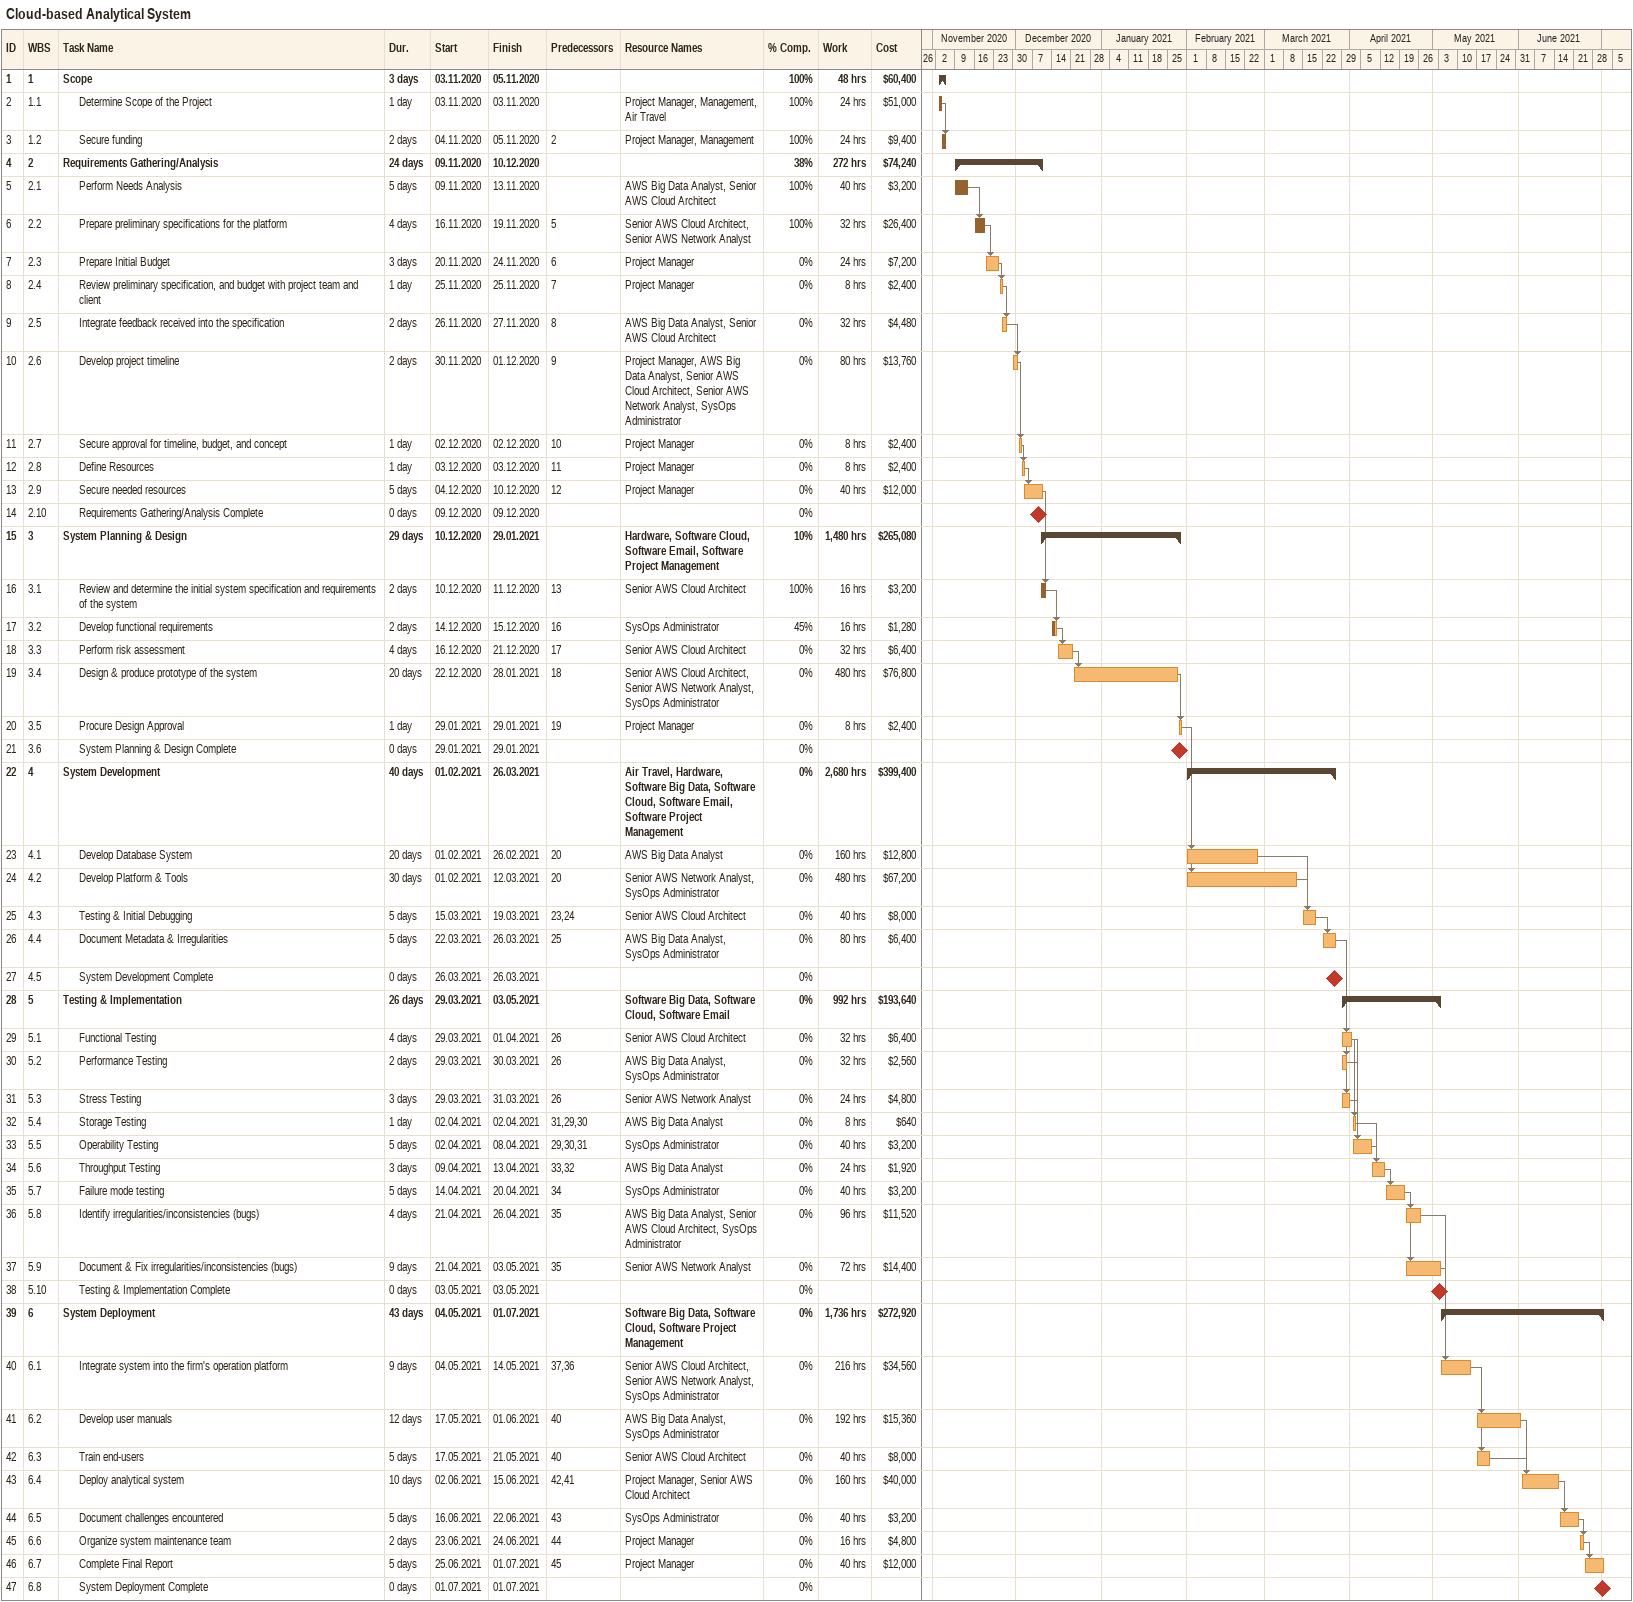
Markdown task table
Cloud-based Analytical System

| ID | WBS | Task | Duration | Start | Finish | Predecessors | Resources | % complete | Work (h) | Cost ($) |
|---|---|---|---|---|---|---|---|---|---|---|
| 1 | 1 | **Scope** | 3d | 2020-11-03 | 2020-11-05 |  |  | 100 | 48 | 60400 |
| 2 | 1.1 | Determine Scope of the Project | 1d | 2020-11-03 | 2020-11-03 |  | Project Manager, Management, Air Travel | 100 | 24 | 51000 |
| 3 | 1.2 | Secure funding | 2d | 2020-11-04 | 2020-11-05 | 2 | Project Manager, Management | 100 | 24 | 9400 |
| 4 | 2 | **Requirements Gathering/Analysis** | 24d | 2020-11-09 | 2020-12-10 |  |  | 38 | 272 | 74240 |
| 5 | 2.1 | Perform Needs Analysis | 5d | 2020-11-09 | 2020-11-13 |  | AWS Big Data Analyst, Senior AWS Cloud Architect | 100 | 40 | 3200 |
| 6 | 2.2 | Prepare preliminary specifications for the platform | 4d | 2020-11-16 | 2020-11-19 | 5 | Senior AWS Cloud Architect, Senior AWS Network Analyst | 100 | 32 | 26400 |
| 7 | 2.3 | Prepare Initial Budget | 3d | 2020-11-20 | 2020-11-24 | 6 | Project Manager | 0 | 24 | 7200 |
| 8 | 2.4 | Review preliminary specification, and budget with project team and client | 1d | 2020-11-25 | 2020-11-25 | 7 | Project Manager | 0 | 8 | 2400 |
| 9 | 2.5 | Integrate feedback received into the specification | 2d | 2020-11-26 | 2020-11-27 | 8 | AWS Big Data Analyst, Senior AWS Cloud Architect | 0 | 32 | 4480 |
| 10 | 2.6 | Develop project timeline | 2d | 2020-11-30 | 2020-12-01 | 9 | Project Manager, AWS Big Data Analyst, Senior AWS Cloud Architect, Senior AWS Network Analyst, SysOps Administrator | 0 | 80 | 13760 |
| 11 | 2.7 | Secure approval for timeline, budget, and concept | 1d | 2020-12-02 | 2020-12-02 | 10 | Project Manager | 0 | 8 | 2400 |
| 12 | 2.8 | Define Resources | 1d | 2020-12-03 | 2020-12-03 | 11 | Project Manager | 0 | 8 | 2400 |
| 13 | 2.9 | Secure needed resources | 5d | 2020-12-04 | 2020-12-10 | 12 | Project Manager | 0 | 40 | 12000 |
| 14 | 2.10 | Requirements Gathering/Analysis Complete | 0d | 2020-12-09 | 2020-12-09 |  |  | 0 |  |  |
| 15 | 3 | **System Planning & Design** | 29d | 2020-12-10 | 2021-01-29 |  | Hardware, Software Cloud, Software Email, Software Project Management | 10 | 1480 | 265080 |
| 16 | 3.1 | Review and determine the initial system specification and requirements of the system | 2d | 2020-12-10 | 2020-12-11 | 13 | Senior AWS Cloud Architect | 100 | 16 | 3200 |
| 17 | 3.2 | Develop functional requirements | 2d | 2020-12-14 | 2020-12-15 | 16 | SysOps Administrator | 45 | 16 | 1280 |
| 18 | 3.3 | Perform risk assessment | 4d | 2020-12-16 | 2020-12-21 | 17 | Senior AWS Cloud Architect | 0 | 32 | 6400 |
| 19 | 3.4 | Design & produce prototype of the system | 20d | 2020-12-22 | 2021-01-28 | 18 | Senior AWS Cloud Architect, Senior AWS Network Analyst, SysOps Administrator | 0 | 480 | 76800 |
| 20 | 3.5 | Procure Design Approval | 1d | 2021-01-29 | 2021-01-29 | 19 | Project Manager | 0 | 8 | 2400 |
| 21 | 3.6 | System Planning & Design Complete | 0d | 2021-01-29 | 2021-01-29 |  |  | 0 |  |  |
| 22 | 4 | **System Development** | 40d | 2021-02-01 | 2021-03-26 |  | Air Travel, Hardware, Software Big Data, Software Cloud, Software Email, Software Project Management | 0 | 2680 | 399400 |
| 23 | 4.1 | Develop Database System | 20d | 2021-02-01 | 2021-02-26 | 20 | AWS Big Data Analyst | 0 | 160 | 12800 |
| 24 | 4.2 | Develop Platform & Tools | 30d | 2021-02-01 | 2021-03-12 | 20 | Senior AWS Network Analyst, SysOps Administrator | 0 | 480 | 67200 |
| 25 | 4.3 | Testing & Initial Debugging | 5d | 2021-03-15 | 2021-03-19 | 23, 24 | Senior AWS Cloud Architect | 0 | 40 | 8000 |
| 26 | 4.4 | Document Metadata & Irregularities | 5d | 2021-03-22 | 2021-03-26 | 25 | AWS Big Data Analyst, SysOps Administrator | 0 | 80 | 6400 |
| 27 | 4.5 | System Development Complete | 0d | 2021-03-26 | 2021-03-26 |  |  | 0 |  |  |
| 28 | 5 | **Testing & Implementation** | 26d | 2021-03-29 | 2021-05-03 |  | Software Big Data, Software Cloud, Software Email | 0 | 992 | 193640 |
| 29 | 5.1 | Functional Testing | 4d | 2021-03-29 | 2021-04-01 | 26 | Senior AWS Cloud Architect | 0 | 32 | 6400 |
| 30 | 5.2 | Performance Testing | 2d | 2021-03-29 | 2021-03-30 | 26 | AWS Big Data Analyst, SysOps Administrator | 0 | 32 | 2560 |
| 31 | 5.3 | Stress Testing | 3d | 2021-03-29 | 2021-03-31 | 26 | Senior AWS Network Analyst | 0 | 24 | 4800 |
| 32 | 5.4 | Storage Testing | 1d | 2021-04-02 | 2021-04-02 | 31, 29, 30 | AWS Big Data Analyst | 0 | 8 | 640 |
| 33 | 5.5 | Operability Testing | 5d | 2021-04-02 | 2021-04-08 | 29, 30, 31 | SysOps Administrator | 0 | 40 | 3200 |
| 34 | 5.6 | Throughput Testing | 3d | 2021-04-09 | 2021-04-13 | 33, 32 | AWS Big Data Analyst | 0 | 24 | 1920 |
| 35 | 5.7 | Failure mode testing | 5d | 2021-04-14 | 2021-04-20 | 34 | SysOps Administrator | 0 | 40 | 3200 |
| 36 | 5.8 | Identify irregularities/inconsistencies (bugs) | 4d | 2021-04-21 | 2021-04-26 | 35 | AWS Big Data Analyst, Senior AWS Cloud Architect, SysOps Administrator | 0 | 96 | 11520 |
| 37 | 5.9 | Document & Fix irregularities/inconsistencies (bugs) | 9d | 2021-04-21 | 2021-05-03 | 35 | Senior AWS Network Analyst | 0 | 72 | 14400 |
| 38 | 5.10 | Testing & Implementation Complete | 0d | 2021-05-03 | 2021-05-03 |  |  | 0 |  |  |
| 39 | 6 | **System Deployment** | 43d | 2021-05-04 | 2021-07-01 |  | Software Big Data, Software Cloud, Software Project Management | 0 | 1736 | 272920 |
| 40 | 6.1 | Integrate system into the firm's operation platform | 9d | 2021-05-04 | 2021-05-14 | 37, 36 | Senior AWS Cloud Architect, Senior AWS Network Analyst, SysOps Administrator | 0 | 216 | 34560 |
| 41 | 6.2 | Develop user manuals | 12d | 2021-05-17 | 2021-06-01 | 40 | AWS Big Data Analyst, SysOps Administrator | 0 | 192 | 15360 |
| 42 | 6.3 | Train end-users | 5d | 2021-05-17 | 2021-05-21 | 40 | Senior AWS Cloud Architect | 0 | 40 | 8000 |
| 43 | 6.4 | Deploy analytical system | 10d | 2021-06-02 | 2021-06-15 | 42, 41 | Project Manager, Senior AWS Cloud Architect | 0 | 160 | 40000 |
| 44 | 6.5 | Document challenges encountered | 5d | 2021-06-16 | 2021-06-22 | 43 | SysOps Administrator | 0 | 40 | 3200 |
| 45 | 6.6 | Organize system maintenance team | 2d | 2021-06-23 | 2021-06-24 | 44 | Project Manager | 0 | 16 | 4800 |
| 46 | 6.7 | Complete Final Report | 5d | 2021-06-25 | 2021-07-01 | 45 | Project Manager | 0 | 40 | 12000 |
| 47 | 6.8 | System Deployment Complete | 0d | 2021-07-01 | 2021-07-01 |  |  | 0 |  |  |
